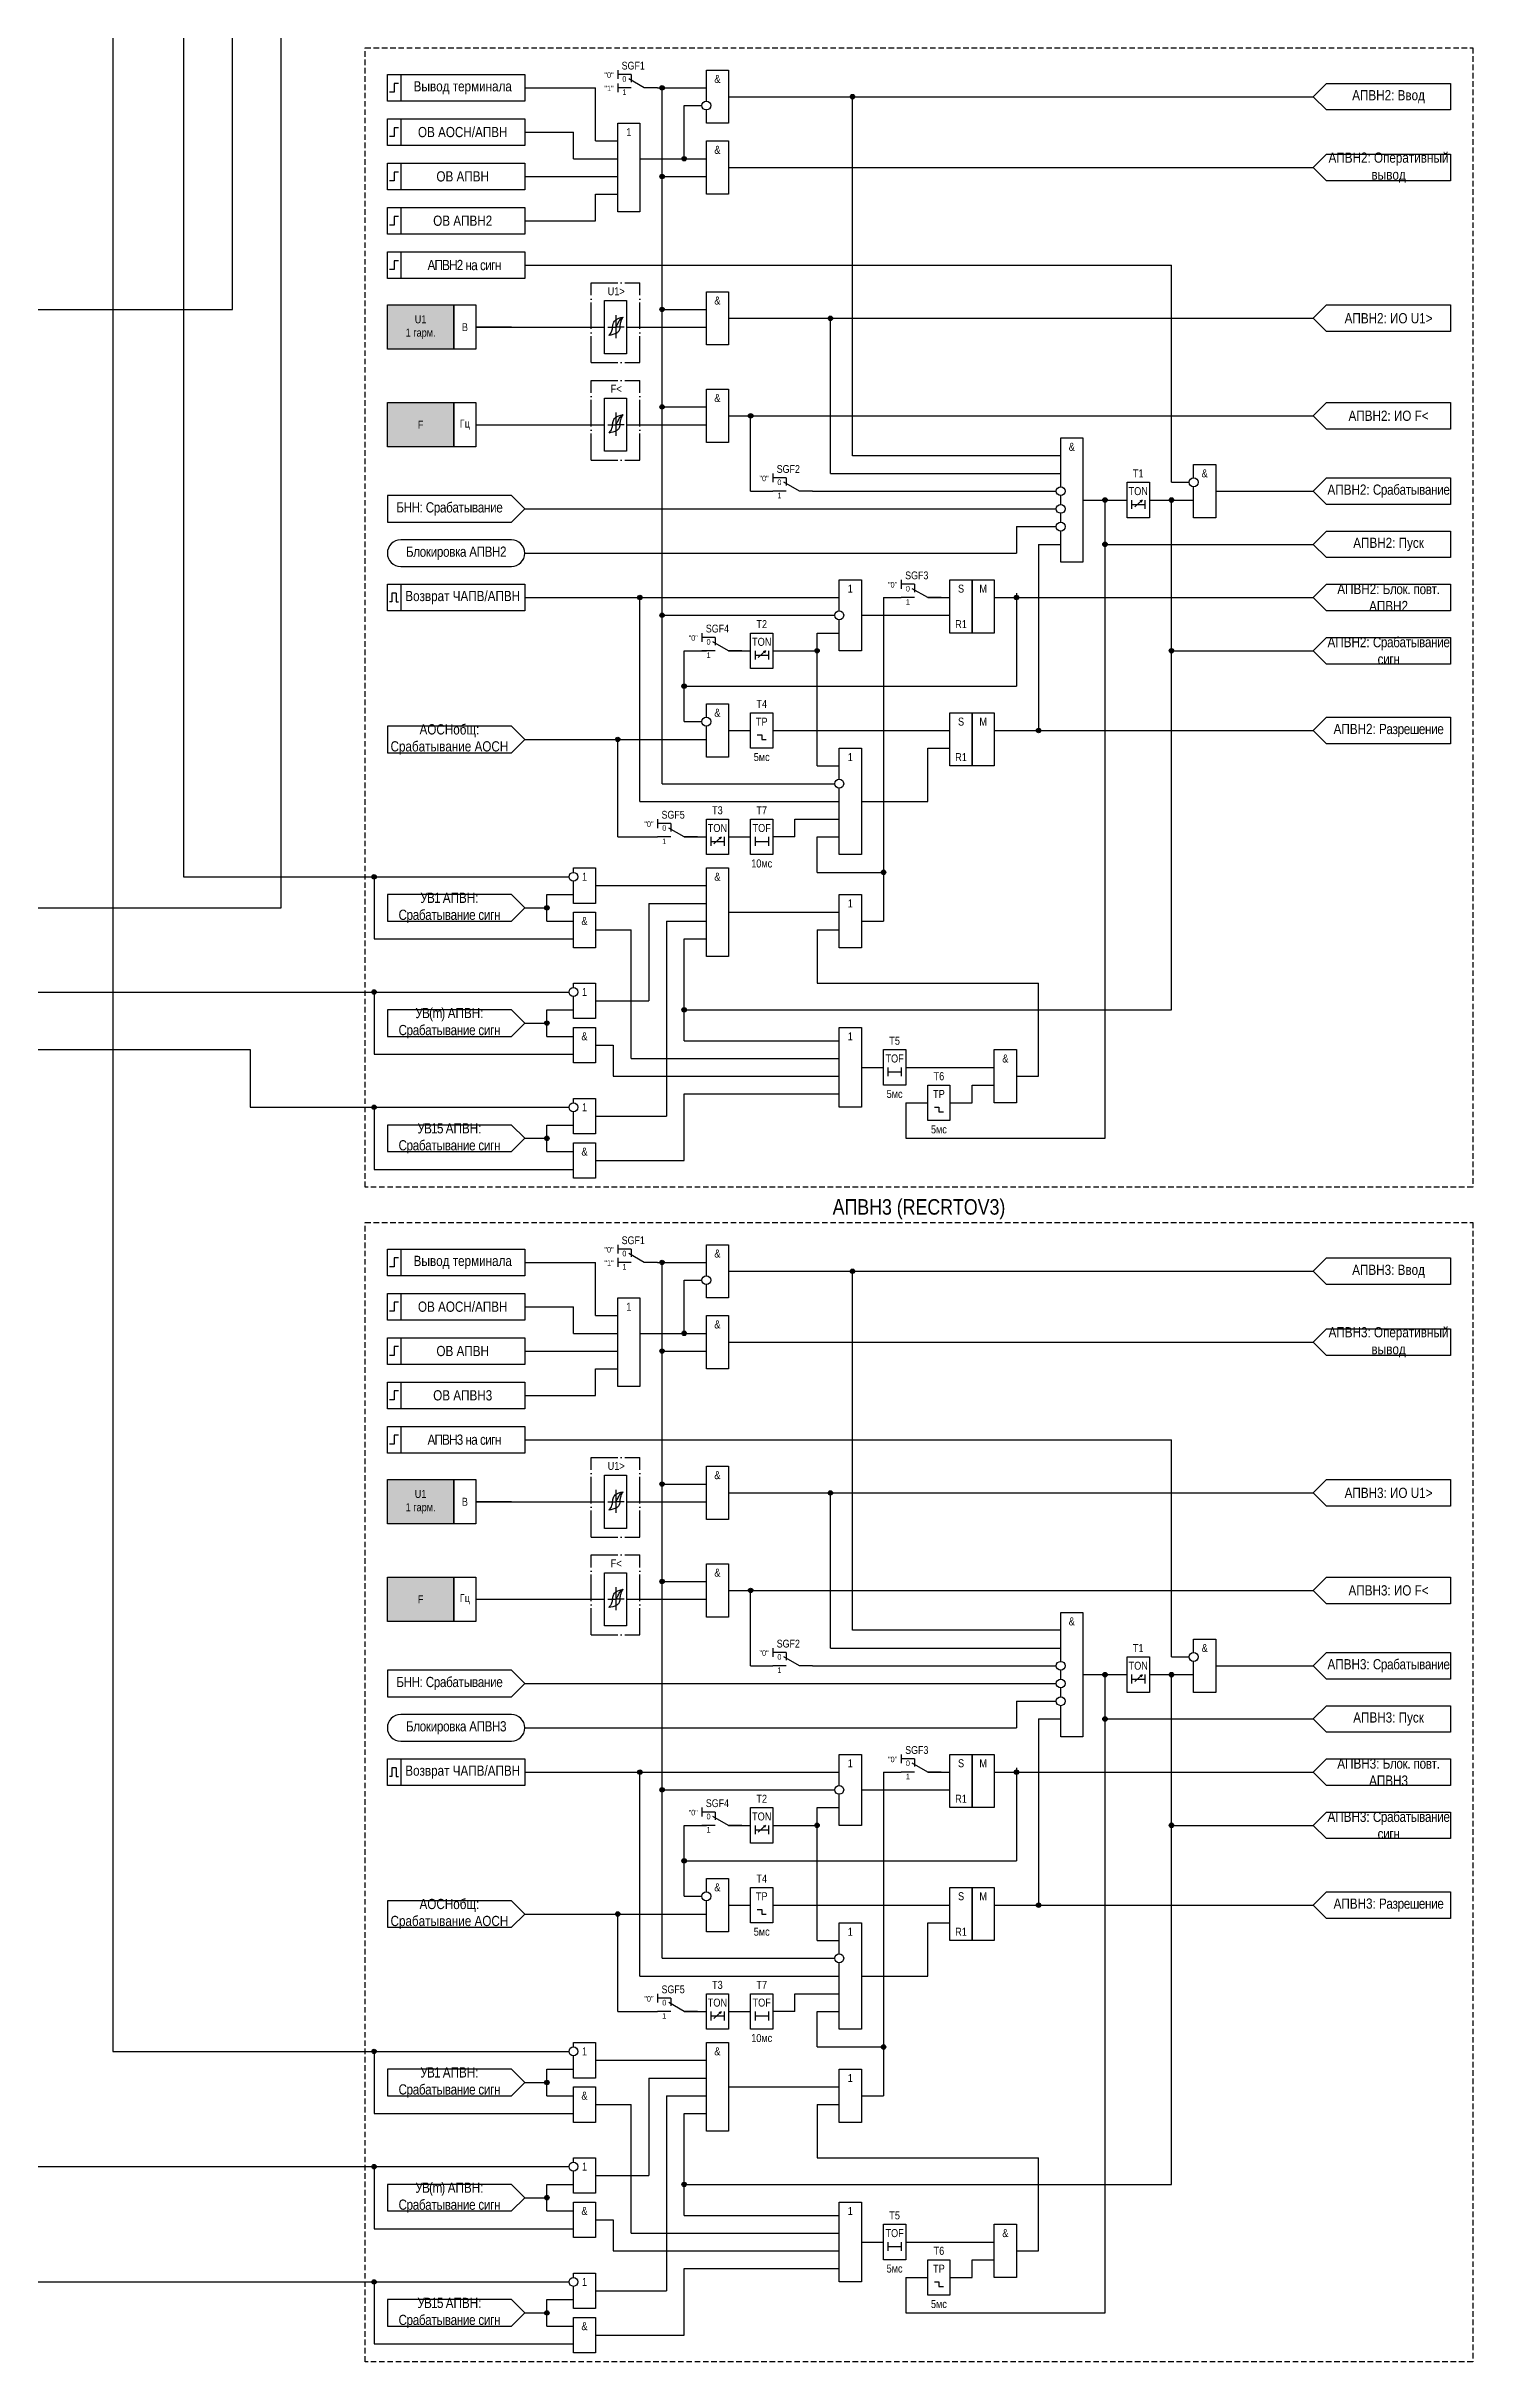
# Model space of a CAD drawing. Header units: millimetres. Extents: x -1017 to 1389, y -932 to 1669.
# Drawn here: x -32 to 290, y -932 to -410 of the extents above; entities that cross this region are included whole.
import ezdxf
from ezdxf.enums import TextEntityAlignment as Align

# ---------------------------------------------------------------- set-up
doc = ezdxf.new("R2010")
doc.units = ezdxf.units.MM
doc.linetypes.add('ACAD_ISO04W100', pattern=[30, 24, -3, 0, -3])
doc.linetypes.add('штриховая2', pattern=[0.375, 0.25, -0.125])
doc.layers.add('Основная', color=7, linetype='Continuous')
doc.styles.add('1.8_Gost_RD', font='ARIALN.TTF', dxfattribs={"height": 1.8})
doc.styles.add('2.5_Gost_RD', font='ARIALN.TTF', dxfattribs={"height": 2.5})
doc.styles.add('3.5_Gost_RD', font='ARIALN.TTF', dxfattribs={"height": 3.5})
doc.styles.add('Вывод', font='ARIALN.TTF', dxfattribs={"height": 2.5})
doc.styles.add('Компонент', font='ARIALN.TTF', dxfattribs={"height": 3.5})

# ---------------------------------------------------------------- blocks, each defined once
blk = doc.blocks.new('Точка')
at = {"ltscale": 100}
h = blk.add_hatch(color=256, dxfattribs=at)
h.dxf.hatch_style = 1
edge = h.paths.add_edge_path()
edge.add_arc((0, 0), 0.5, 0, 360)
blk.add_circle((0, 0), 0.5, dxfattribs=at)
blk = doc.blocks.new('*U79')
at = {"layer": 'Основная', "color": 0}
blk.add_line((0, 0), (7, 4), dxfattribs=at)
at = {"layer": 'Основная', "ltscale": 0.35}
blk.add_line((6, 6), (6, 2.5), dxfattribs=at)
blk = doc.blocks.new('*U91')
at = {"layer": 'Основная', "color": 0}
for p, q in [((-3, 6), (-9, 6)), ((-3, 0), (-9, 0)), ((9, 0), (3, 0))]:
    blk.add_line(p, q, dxfattribs=at)
at = {"layer": 'Основная', "ltscale": 0.25, "xscale": -1}
blk.add_blockref('*U79', (3, 0), dxfattribs=at)
at = {"layer": 'Основная'}
for tag, height, style, p in [('ОУ', 3.5, 'Компонент', (-2, 10)), ('В1', 2.5, 'Вывод', (-13, 6)), ('В2', 2.5, 'Вывод', (-6, 4)), ('В3', 2.5, 'Вывод', (-6, -2))]:
    blk.add_attdef(tag, text='', height=height, dxfattribs=dict(at, style=style)).set_placement(p, align=Align.MIDDLE_CENTER)
blk = doc.blocks.new('*U70')
at = {"layer": 'Основная', "linetype": 'ACAD_ISO04W100', "ltscale": 0.25}
for p, q in [((0, 0), (11, 0)), ((0, -18), (0, 0)), ((11, -18), (11, 0)), ((0, -18), (11, -18))]:
    blk.add_line(p, q, dxfattribs=at)
at = {"layer": 'Основная', "style": 'Компонент'}
blk.add_attdef('ОУ', text='', height=3.5, dxfattribs=at).set_placement((11, 0), align=Align.MIDDLE_CENTER)

msp = doc.modelspace()

# ---------------------------------------------------------------- hatches: boundary and pattern name
at = {"ltscale": 100, "true_color": 0xf7941d}
h = msp.add_hatch(color=30, dxfattribs=at)
h.dxf.hatch_style = 1
h.paths.add_polyline_path([(45, -468), (60, -468), (60, -478), (45, -478)])
h = msp.add_hatch(color=30, dxfattribs=at)
h.dxf.hatch_style = 1
h.paths.add_polyline_path([(45, -490), (60, -490), (60, -500), (45, -500)])
h = msp.add_hatch(color=30, dxfattribs=at)
h.dxf.hatch_style = 1
h.paths.add_polyline_path([(45, -733), (60, -733), (60, -743), (45, -743)])
h = msp.add_hatch(color=30, dxfattribs=at)
h.dxf.hatch_style = 1
h.paths.add_polyline_path([(45, -755), (60, -755), (60, -765), (45, -765)])

# ---------------------------------------------------------------- linework, layer by layer
at = {"color": 6, "ltscale": 100}
for p, q in [((-1, -364), (-1, -597)), ((-17, -396), (-17, -862)), ((42, -597), (42, -611)), ((76, -604), (81, -604)), ((81, -607), (81, -601)), ((42, -623), (42, -637)), ((76, -630), (81, -630)), ((81, -633), (81, -627)), ((42, -649), (42, -663)), ((76, -656), (81, -656)), ((81, -659), (81, -653)), ((42, -862), (42, -876)), ((81, -872), (81, -866)), ((76, -869), (81, -869)), ((42, -888), (42, -902)), ((81, -898), (81, -892)), ((76, -895), (81, -895)), ((42, -914), (42, -928)), ((81, -924), (81, -918)), ((76, -921), (81, -921))]:
    msp.add_line(p, q, dxfattribs=at)
at = {"ltscale": 100}
for p, q in [((213.7, -513.54), (215.37, -512.05)), ((215.37, -512.05), (214.85, -512.27)), ((215.37, -512.05), (215.11, -512.52)), ((47, -533), (47, -535)), ((47, -535), (47.5, -535)), ((102, -580), (102, -534)), ((187, -533), (187, -554)), ((142, -546), (142, -542)), ((112, -562), (112, -546)), ((128.7, -547.54), (130.37, -546.05)), ((130.37, -546.05), (129.85, -546.27)), ((130.37, -546.05), (130.11, -546.52)), ((142, -572), (142, -546)), ((97, -588), (97, -566)), ((167, -580), (167, -568)), ((107, -576), (142, -576)), ((137, -588), (137, -584)), ((118.7, -589.54), (120.37, -588.05)), ((120.37, -588.05), (119.85, -588.27)), ((120.37, -588.05), (120.11, -588.52)), ((122, -588), (127, -588)), ((137, -588), (132, -588)), ((142, -596), (142, -588)), ((92, -599), (97, -599)), ((104, -603), (104, -625)), ((100, -638), (100, -609)), ((108, -607), (108, -651)), ((112, -634), (112, -611)), ((142, -609), (142, -621)), ((192, -642), (192, -621)), ((96, -635), (96, -642)), ((177, -648), (177, -644)), ((162, -648), (162, -656)), ((162, -648), (167, -648)), ((213.7, -778.54), (215.37, -777.05)), ((215.37, -777.05), (214.85, -777.27)), ((215.37, -777.05), (215.11, -777.52)), ((47, -798), (47, -800)), ((102, -845), (102, -799)), ((187, -798), (187, -819)), ((47, -800), (47.5, -800)), ((142, -811), (142, -807)), ((112, -827), (112, -811)), ((128.7, -812.54), (130.37, -811.05)), ((130.37, -811.05), (129.85, -811.27)), ((130.37, -811.05), (130.11, -811.52)), ((142, -837), (142, -811)), ((97, -853), (97, -831)), ((167, -845), (167, -833)), ((107, -841), (142, -841)), ((137, -853), (137, -849)), ((118.7, -854.54), (120.37, -853.05)), ((120.37, -853.05), (119.85, -853.27)), ((120.37, -853.05), (120.11, -853.52)), ((122, -853), (127, -853)), ((137, -853), (132, -853)), ((142, -861), (142, -853)), ((92, -864), (97, -864)), ((104, -868), (104, -890)), ((108, -872), (108, -916)), ((100, -903), (100, -874)), ((112, -899), (112, -876)), ((142, -874), (142, -886)), ((192, -907), (192, -886)), ((96, -900), (96, -907)), ((162, -913), (162, -921)), ((162, -913), (167, -913)), ((177, -913), (177, -909))]:
    msp.add_line(p, q, dxfattribs=at)
at = {"color": 3, "ltscale": 100}
for p, q in [((129.5, -566), (130.5, -566)), ((169.5, -650), (170.5, -650)), ((129.5, -831), (130.5, -831)), ((169.5, -915), (170.5, -915))]:
    msp.add_line(p, q, dxfattribs=at)
at = {"ltscale": 100}
for points in [[(45, -468), (60, -468), (60, -478), (45, -478)], [(60, -468), (65, -468), (65, -478), (60, -478)], [(45, -490), (60, -490), (60, -500), (45, -500)], [(60, -490), (65, -490), (65, -500), (60, -500)], [(212, -508), (217, -508), (217, -516), (212, -516)], [(172, -530), (177, -530), (177, -542), (172, -542)], [(177, -530), (182, -530), (182, -542), (177, -542)], [(127, -542), (132, -542), (132, -550), (127, -550)], [(172, -560), (177, -560), (177, -572), (172, -572)], [(177, -560), (182, -560), (182, -572), (177, -572)], [(117, -584), (122, -584), (122, -592), (117, -592)], [(45, -733), (60, -733), (60, -743), (45, -743)], [(60, -733), (65, -733), (65, -743), (60, -743)], [(45, -755), (60, -755), (60, -765), (45, -765)], [(60, -755), (65, -755), (65, -765), (60, -765)], [(212, -773), (217, -773), (217, -781), (212, -781)], [(172, -795), (177, -795), (177, -807), (172, -807)], [(177, -795), (182, -795), (182, -807), (177, -807)], [(127, -807), (132, -807), (132, -815), (127, -815)], [(172, -825), (177, -825), (177, -837), (172, -837)], [(177, -825), (182, -825), (182, -837), (177, -837)], [(117, -849), (122, -849), (122, -857), (117, -857)]]:
    msp.add_lwpolyline(points, close=True, dxfattribs=at)
at = {"color": 2, "ltscale": 100}
for points in [[(-272, -501), (-44, -501), (-44, -623), (17, -623)], [(-272, -533), (-69, -533), (-69, -649), (-69, -888), (15, -888)]]:
    msp.add_lwpolyline(points, dxfattribs=at)
at = {"ltscale": 100}
for points in [[(213, -512), (213, -514)], [(213, -513), (216, -513)], [(216, -512), (216, -514)], [(128, -546), (128, -548)], [(128, -547), (131, -547)], [(131, -546), (131, -548)], [(118, -588), (118, -590)], [(118, -589), (121, -589)], [(121, -588), (121, -590)], [(92, -661), (112, -661), (112, -646), (147, -646)], [(213, -777), (213, -779)], [(213, -778), (216, -778)], [(216, -777), (216, -779)], [(128, -811), (128, -813)], [(128, -812), (131, -812)], [(131, -811), (131, -813)], [(118, -853), (118, -855)], [(118, -854), (121, -854)], [(121, -853), (121, -855)], [(92, -926), (112, -926), (112, -911), (147, -911)]]:
    msp.add_lwpolyline(points, dxfattribs=at)
for points in [[(48, -527), (73, -527, 1), (73, -521), (48, -521, 1)], [(48, -792), (73, -792, 1), (73, -786), (48, -786, 1)]]:
    msp.add_lwpolyline(points, format="xyb", close=True, dxfattribs=at)
at = {"color": 3, "ltscale": 100}
for points in [[(127, -560), (132, -560), (132, -568), (127, -568)], [(127, -584), (132, -584), (132, -592), (127, -592)], [(157, -636), (162, -636), (162, -644), (157, -644)], [(167, -644), (172, -644), (172, -652), (167, -652)], [(127, -825), (132, -825), (132, -833), (127, -833)], [(127, -849), (132, -849), (132, -857), (127, -857)], [(157, -901), (162, -901), (162, -909), (157, -909)], [(167, -909), (172, -909), (172, -917), (167, -917)]]:
    msp.add_lwpolyline(points, close=True, dxfattribs=at)
for points in [[(128.5, -565), (129.5, -565)], [(129.5, -565), (129.5, -566)], [(128, -588), (128, -590)], [(128, -589), (131, -589)], [(131, -588), (131, -590)], [(158, -640), (158, -642)], [(158, -641), (161, -641)], [(161, -640), (161, -642)], [(168.5, -649), (169.5, -649)], [(169.5, -649), (169.5, -650)], [(128.5, -830), (129.5, -830)], [(129.5, -830), (129.5, -831)], [(128, -853), (128, -855)], [(128, -854), (131, -854)], [(131, -853), (131, -855)], [(158, -905), (158, -907)], [(158, -906), (161, -906)], [(161, -905), (161, -907)], [(168.5, -914), (169.5, -914)], [(169.5, -914), (169.5, -915)]]:
    msp.add_lwpolyline(points, dxfattribs=at)
at = {"color": 4, "ltscale": 100}
for points in [[(-272, -636), (14, -636), (14, -649)], [(-272, -668), (-94, -668), (-94, -914), (17, -914)]]:
    msp.add_lwpolyline(points, dxfattribs=at)
at = {"layer": 'Основная', "ltscale": 100}
for p, q in [((97, -415), (97, -417)), ((92, -431), (92, -419)), ((97, -418), (97, -420)), ((107, -576), (107, -419)), ((150, -502), (150, -421)), ((87, -435), (87, -429)), ((92, -449), (92, -443)), ((222, -508), (222, -459)), ((94, -468.5), (94, -467)), ((94, -467), (99, -467)), ((94, -476), (94, -468)), ((99, -467), (99, -473)), ((73, -473), (65, -473)), ((99, -473), (117, -473)), ((99, -473), (99, -479)), ((145, -506), (145, -471)), ((94, -479), (94, -476)), ((99, -479), (94, -479)), ((94, -490.5), (94, -489)), ((94, -489), (99, -489)), ((94, -498), (94, -490)), ((99, -489), (99, -495)), ((99, -495), (117, -495)), ((99, -495), (99, -501)), ((122, -493), (132, -493)), ((127, -510), (127, -493)), ((94, -501), (94, -498)), ((99, -501), (94, -501)), ((132, -506), (132, -508)), ((145, -506), (197, -506)), ((197, -502), (150, -502)), ((76, -514), (196, -514)), ((207, -656), (207, -512)), ((222, -627), (222, -512)), ((187, -518), (187, -524)), ((192, -522), (192, -564)), ((76, -524), (187, -524)), ((161, -530), (161, -532)), ((107, -538), (146, -538)), ((152, -538), (172, -538)), ((157, -534), (157, -607)), ((182, -534), (254, -534)), ((116, -542), (116, -544)), ((112, -546), (117, -546)), ((112, -554), (187, -554)), ((132, -564), (172, -564)), ((182, -564), (254, -564)), ((76, -566), (117, -566)), ((167, -568), (172, -568)), ((106, -584), (106, -586)), ((152, -580), (167, -580)), ((97, -588), (106, -588)), ((97, -599), (102, -599)), ((102, -599), (107, -599)), ((107, -599), (112, -599)), ((112, -599), (117, -599)), ((142, -596), (157, -596)), ((104, -603), (107, -603)), ((107, -603), (112, -603)), ((112, -603), (117, -603)), ((122, -605), (147, -605)), ((92, -609), (100, -609)), ((108, -607), (112, -607)), ((112, -607), (117, -607)), ((112, -611), (117, -611)), ((142, -609), (147, -609)), ((152, -607), (157, -607)), ((142, -621), (192, -621)), ((92, -625), (104, -625)), ((112, -627), (222, -627)), ((92, -635), (96, -635)), ((112, -634), (147, -634)), ((96, -642), (147, -642)), ((100, -638), (147, -638)), ((152, -640), (157, -640)), ((162, -640), (182, -640)), ((187, -642), (192, -642)), ((177, -644), (182, -644)), ((92, -651), (108, -651)), ((172, -648), (177, -648)), ((162, -656), (207, -656)), ((92, -696), (92, -684)), ((97, -680), (97, -682)), ((97, -683), (97, -685)), ((107, -841), (107, -684)), ((150, -767), (150, -686)), ((87, -700), (87, -694)), ((92, -714), (92, -708)), ((222, -773), (222, -724)), ((94, -733.5), (94, -732)), ((94, -732), (99, -732)), ((94, -741), (94, -733)), ((99, -732), (99, -738)), ((145, -771), (145, -736)), ((73, -738), (65, -738)), ((94, -744), (94, -741)), ((99, -738), (117, -738)), ((99, -738), (99, -744)), ((99, -744), (94, -744)), ((94, -755.5), (94, -754)), ((94, -754), (99, -754)), ((94, -763), (94, -755)), ((99, -754), (99, -760)), ((99, -760), (117, -760)), ((99, -760), (99, -766)), ((122, -758), (132, -758)), ((127, -775), (127, -758)), ((94, -766), (94, -763)), ((99, -766), (94, -766)), ((197, -767), (150, -767)), ((132, -771), (132, -773)), ((145, -771), (197, -771)), ((207, -921), (207, -777)), ((222, -892), (222, -777)), ((76, -779), (196, -779)), ((187, -783), (187, -789)), ((192, -787), (192, -829)), ((76, -789), (187, -789)), ((157, -799), (157, -872)), ((161, -795), (161, -797)), ((182, -799), (254, -799)), ((107, -803), (146, -803)), ((152, -803), (172, -803)), ((116, -807), (116, -809)), ((112, -811), (117, -811)), ((112, -819), (187, -819)), ((132, -829), (172, -829)), ((182, -829), (254, -829)), ((76, -831), (117, -831)), ((167, -833), (172, -833)), ((152, -845), (167, -845)), ((106, -849), (106, -851)), ((97, -853), (106, -853)), ((142, -861), (157, -861)), ((97, -864), (102, -864)), ((102, -864), (107, -864)), ((107, -864), (112, -864)), ((112, -864), (117, -864)), ((104, -868), (107, -868)), ((107, -868), (112, -868)), ((108, -872), (112, -872)), ((112, -868), (117, -868)), ((112, -872), (117, -872)), ((122, -870), (147, -870)), ((152, -872), (157, -872)), ((92, -874), (100, -874)), ((112, -876), (117, -876)), ((142, -874), (147, -874)), ((142, -886), (192, -886)), ((92, -890), (104, -890)), ((112, -892), (222, -892)), ((92, -900), (96, -900)), ((100, -903), (147, -903)), ((112, -899), (147, -899)), ((96, -907), (147, -907)), ((152, -905), (157, -905)), ((162, -905), (182, -905)), ((187, -907), (192, -907)), ((172, -913), (177, -913)), ((177, -909), (182, -909)), ((92, -916), (108, -916)), ((162, -921), (207, -921))]:
    msp.add_line(p, q, dxfattribs=at)
at = {"layer": 'Основная', "color": 7, "ltscale": 100}
for p, q in [((65, -473), (94, -473)), ((94.79, -473), (96.6, -473)), ((98.42, -473), (96.6, -473)), ((65, -495), (94, -495)), ((94.79, -495), (96.6, -495)), ((98.42, -495), (96.6, -495)), ((65, -738), (94, -738)), ((94.79, -738), (96.6, -738)), ((98.42, -738), (96.6, -738)), ((65, -760), (94, -760)), ((94.79, -760), (96.6, -760)), ((98.42, -760), (96.6, -760))]:
    msp.add_line(p, q, dxfattribs=at)
at = {"layer": 'Основная'}
for p, q in [((96.6, -470.28), (96.6, -475.48)), ((96.6, -492.28), (96.6, -497.48)), ((96.6, -735.28), (96.6, -740.48)), ((96.6, -757.28), (96.6, -762.48))]:
    msp.add_line(p, q, dxfattribs=at)
at = {"layer": 'Основная', "color": 6, "ltscale": 100}
for p, q in [((81, -601), (87, -601)), ((42, -611), (87, -611)), ((81, -607), (87, -607)), ((81, -627), (87, -627)), ((42, -637), (87, -637)), ((81, -633), (87, -633)), ((81, -653), (87, -653)), ((42, -663), (87, -663)), ((81, -659), (87, -659)), ((81, -866), (87, -866)), ((81, -872), (87, -872)), ((42, -876), (87, -876)), ((81, -892), (87, -892)), ((81, -898), (87, -898)), ((42, -902), (87, -902)), ((81, -918), (87, -918)), ((81, -924), (87, -924)), ((42, -928), (87, -928))]:
    msp.add_line(p, q, dxfattribs=at)
at = {"layer": 'Основная', "color": 2, "ltscale": 100, "true_color": 0xf1eb1f}
msp.add_lwpolyline([(-272, -469), (10, -469), (10, -358)], dxfattribs=at)
at = {"layer": 'Основная', "color": 4, "ltscale": 100}
for points in [[(-272, -604), (21, -604), (21, -384)], [(14, -649), (86, -649)], [(14, -914), (86, -914)]]:
    msp.add_lwpolyline(points, dxfattribs=at)
at = {"layer": 'Основная', "linetype": 'штриховая2', "ltscale": 5}
for points in [[(40, -410), (290, -410), (290, -667), (40, -667)], [(40, -675), (290, -675), (290, -932), (40, -932)]]:
    msp.add_lwpolyline(points, close=True, dxfattribs=at)
at = {"layer": 'Основная', "ltscale": 100}
for points in [[(45, -416), (48, -416), (48, -422), (45, -422)], [(45, -416), (76, -416), (76, -422), (45, -422)], [(285, -418), (285, -424), (257, -424), (254, -421), (257, -418)], [(45, -426), (48, -426), (48, -432), (45, -432)], [(45, -426), (76, -426), (76, -432), (45, -432)], [(97, -427), (102, -427), (102, -447), (97, -447)], [(117, -431), (122, -431), (122, -443), (117, -443)], [(45, -436), (48, -436), (48, -442), (45, -442)], [(45, -436), (76, -436), (76, -442), (45, -442)], [(285, -434), (285, -440), (257, -440), (254, -437), (257, -434)], [(45, -446), (48, -446), (48, -452), (45, -452)], [(45, -446), (76, -446), (76, -452), (45, -452)], [(45, -456), (48, -456), (48, -462), (45, -462)], [(45, -456), (76, -456), (76, -462), (45, -462)], [(117, -465), (122, -465), (122, -477), (117, -477)], [(285, -468), (285, -474), (257, -474), (254, -471), (257, -468)], [(117, -487), (122, -487), (122, -499), (117, -499)], [(285, -490), (285, -496), (257, -496), (254, -493), (257, -490)], [(285, -507), (285, -513), (257, -513), (254, -510), (257, -507)], [(285, -519), (285, -525), (257, -525), (254, -522), (257, -519)], [(45, -531), (48, -531), (48, -537), (45, -537)], [(45, -531), (76, -531), (76, -537), (45, -537)], [(285, -531), (285, -537), (257, -537), (254, -534), (257, -531)], [(285, -543), (285, -549), (257, -549), (254, -546), (257, -543)], [(285, -561), (285, -567), (257, -567), (254, -564), (257, -561)], [(117, -595), (122, -595), (122, -615), (117, -615)], [(147, -601), (152, -601), (152, -613), (147, -613)], [(147, -631), (152, -631), (152, -649), (147, -649)], [(182, -636), (187, -636), (187, -648), (182, -648)], [(45, -681), (48, -681), (48, -687), (45, -687)], [(45, -681), (76, -681), (76, -687), (45, -687)], [(285, -683), (285, -689), (257, -689), (254, -686), (257, -683)], [(45, -691), (48, -691), (48, -697), (45, -697)], [(45, -691), (76, -691), (76, -697), (45, -697)], [(97, -692), (102, -692), (102, -712), (97, -712)], [(117, -696), (122, -696), (122, -708), (117, -708)], [(285, -699), (285, -705), (257, -705), (254, -702), (257, -699)], [(45, -701), (48, -701), (48, -707), (45, -707)], [(45, -701), (76, -701), (76, -707), (45, -707)], [(45, -711), (48, -711), (48, -717), (45, -717)], [(45, -711), (76, -711), (76, -717), (45, -717)], [(45, -721), (48, -721), (48, -727), (45, -727)], [(45, -721), (76, -721), (76, -727), (45, -727)], [(117, -730), (122, -730), (122, -742), (117, -742)], [(285, -733), (285, -739), (257, -739), (254, -736), (257, -733)], [(117, -752), (122, -752), (122, -764), (117, -764)], [(285, -755), (285, -761), (257, -761), (254, -758), (257, -755)], [(285, -772), (285, -778), (257, -778), (254, -775), (257, -772)], [(285, -784), (285, -790), (257, -790), (254, -787), (257, -784)], [(45, -796), (48, -796), (48, -802), (45, -802)], [(45, -796), (76, -796), (76, -802), (45, -802)], [(285, -796), (285, -802), (257, -802), (254, -799), (257, -796)], [(285, -808), (285, -814), (257, -814), (254, -811), (257, -808)], [(285, -826), (285, -832), (257, -832), (254, -829), (257, -826)], [(117, -860), (122, -860), (122, -880), (117, -880)], [(147, -866), (152, -866), (152, -878), (147, -878)], [(147, -896), (152, -896), (152, -914), (147, -914)], [(182, -901), (187, -901), (187, -913), (182, -913)]]:
    msp.add_lwpolyline(points, close=True, dxfattribs=at)
for points in [[(117, -422), (117, -415), (122, -415), (122, -427), (117, -427), (117, -424)], [(76, -419), (92, -419)], [(102, -435), (112, -435), (112, -423), (116, -423)], [(106, -419), (117, -419)], [(122, -421), (254, -421)], [(76, -429), (87, -429)], [(92, -431), (97, -431)], [(87, -435), (97, -435)], [(102, -435), (117, -435)], [(102, -435), (107, -435)], [(102, -435), (107, -435), (107, -435), (107, -435)], [(122, -437), (122, -437), (122, -437), (254, -437)], [(76, -439), (97, -439)], [(92, -443), (97, -443)], [(107, -439), (117, -439)], [(76, -449), (92, -449)], [(76, -459), (222, -459)], [(107, -469), (117, -469)], [(122, -471), (254, -471)], [(107, -491), (117, -491)], [(127, -493), (254, -493)], [(197, -509), (197, -498), (202, -498), (202, -526), (197, -526), (197, -519)], [(227, -507), (227, -504), (232, -504), (232, -516), (227, -516), (227, -509)], [(76, -514), (73, -511), (45, -511), (45, -517), (73, -517), (76, -514)], [(127, -510), (132, -510)], [(141, -510), (196, -510)], [(197, -513), (197, -511)], [(222, -508), (226, -508)], [(232, -510), (254, -510)], [(197, -517), (197, -515)], [(202, -512), (212, -512)], [(202, -512), (212, -512), (212, -512), (212, -512)], [(217, -512), (227, -512)], [(187, -518), (196, -518)], [(192, -522), (197, -522)], [(207, -522), (254, -522)], [(147, -537), (147, -530), (152, -530), (152, -546), (147, -546), (147, -539)], [(76, -534), (147, -534)], [(157, -534), (161, -534)], [(167, -534), (172, -534)], [(142, -542), (147, -542)], [(112, -546), (116, -546)], [(122, -546), (127, -546)], [(132, -546), (142, -546)], [(222, -546), (254, -546)], [(117, -561), (117, -558), (122, -558), (122, -570), (117, -570), (117, -569)], [(76, -566), (73, -563), (45, -563), (45, -569), (73, -569), (76, -566)], [(112, -562), (116, -562)], [(117, -569), (117, -563)], [(122, -564), (127, -564)], [(147, -575), (147, -568)], [(147, -571), (147, -568), (152, -568), (152, -592), (147, -592), (147, -584)], [(142, -572), (147, -572)], [(142, -576), (146, -576)], [(147, -584), (147, -577)], [(102, -580), (147, -580)], [(137, -584), (142, -584)], [(142, -584), (147, -584)], [(112, -588), (117, -588)], [(142, -588), (147, -588)], [(76, -604), (73, -601), (45, -601), (45, -607), (73, -607), (76, -604)], [(76, -630), (73, -627), (45, -627), (45, -633), (73, -633), (76, -630)], [(76, -656), (73, -653), (45, -653), (45, -659), (73, -659), (76, -656)], [(76, -684), (92, -684)], [(106, -684), (117, -684)], [(117, -687), (117, -680), (122, -680), (122, -692), (117, -692), (117, -689)], [(102, -700), (112, -700), (112, -688), (116, -688)], [(122, -686), (254, -686)], [(76, -694), (87, -694)], [(92, -696), (97, -696)], [(76, -704), (97, -704)], [(87, -700), (97, -700)], [(102, -700), (117, -700)], [(102, -700), (107, -700)], [(102, -700), (107, -700), (107, -700), (107, -700)], [(107, -704), (117, -704)], [(122, -702), (122, -702), (122, -702), (254, -702)], [(92, -708), (97, -708)], [(76, -714), (92, -714)], [(76, -724), (222, -724)], [(107, -734), (117, -734)], [(122, -736), (254, -736)], [(107, -756), (117, -756)], [(127, -758), (254, -758)], [(197, -774), (197, -763), (202, -763), (202, -791), (197, -791), (197, -784)], [(222, -773), (226, -773)], [(227, -772), (227, -769), (232, -769), (232, -781), (227, -781), (227, -774)], [(76, -779), (73, -776), (45, -776), (45, -782), (73, -782), (76, -779)], [(127, -775), (132, -775)], [(141, -775), (196, -775)], [(197, -778), (197, -776)], [(202, -777), (212, -777)], [(202, -777), (212, -777), (212, -777), (212, -777)], [(217, -777), (227, -777)], [(232, -775), (254, -775)], [(187, -783), (196, -783)], [(197, -782), (197, -780)], [(192, -787), (197, -787)], [(207, -787), (254, -787)], [(76, -799), (147, -799)], [(147, -802), (147, -795), (152, -795), (152, -811), (147, -811), (147, -804)], [(157, -799), (161, -799)], [(167, -799), (172, -799)], [(142, -807), (147, -807)], [(112, -811), (116, -811)], [(122, -811), (127, -811)], [(132, -811), (142, -811)], [(222, -811), (254, -811)], [(117, -826), (117, -823), (122, -823), (122, -835), (117, -835), (117, -834)], [(76, -831), (73, -828), (45, -828), (45, -834), (73, -834), (76, -831)], [(112, -827), (116, -827)], [(117, -834), (117, -828)], [(122, -829), (127, -829)], [(147, -840), (147, -833)], [(147, -836), (147, -833), (152, -833), (152, -857), (147, -857), (147, -849)], [(142, -837), (147, -837)], [(142, -841), (146, -841)], [(102, -845), (147, -845)], [(147, -849), (147, -842)], [(137, -849), (142, -849)], [(142, -849), (147, -849)], [(112, -853), (117, -853)], [(142, -853), (147, -853)], [(76, -869), (73, -866), (45, -866), (45, -872), (73, -872), (76, -869)], [(76, -895), (73, -892), (45, -892), (45, -898), (73, -898), (76, -895)], [(76, -921), (73, -918), (45, -918), (45, -924), (73, -924), (76, -921)]]:
    msp.add_lwpolyline(points, dxfattribs=at)
at = {"layer": 'Основная', "lineweight": 30, "ltscale": 100}
for points in [[(47.5, -418), (46.5, -418), (46.5, -420), (45.5, -420)], [(47.5, -428), (46.5, -428), (46.5, -430), (45.5, -430)], [(47.5, -438), (46.5, -438), (46.5, -440), (45.5, -440)], [(47.5, -448), (46.5, -448), (46.5, -450), (45.5, -450)], [(47.5, -458), (46.5, -458), (46.5, -460), (45.5, -460)], [(47, -533), (46, -533), (46, -535), (45.5, -535)], [(47.5, -683), (46.5, -683), (46.5, -685), (45.5, -685)], [(47.5, -693), (46.5, -693), (46.5, -695), (45.5, -695)], [(47.5, -703), (46.5, -703), (46.5, -705), (45.5, -705)], [(47.5, -713), (46.5, -713), (46.5, -715), (45.5, -715)], [(47.5, -723), (46.5, -723), (46.5, -725), (45.5, -725)], [(47, -798), (46, -798), (46, -800), (45.5, -800)]]:
    msp.add_lwpolyline(points, dxfattribs=at)
at = {"layer": 'Основная', "color": 6, "ltscale": 100}
for points in [[(87, -596), (87, -595), (92, -595), (92, -603), (87, -603), (87, -598)], [(-1, -597), (86, -597)], [(87, -606), (87, -605), (92, -605), (92, -613), (87, -613), (87, -606)], [(87, -622), (87, -621), (92, -621), (92, -629), (87, -629), (87, -624)], [(87, -632), (87, -631), (92, -631), (92, -639), (87, -639), (87, -632)], [(87, -648), (87, -647), (92, -647), (92, -655), (87, -655), (87, -650)], [(87, -648), (87, -647), (92, -647), (92, -655), (87, -655), (87, -650)], [(87, -658), (87, -657), (92, -657), (92, -665), (87, -665), (87, -658)], [(87, -861), (87, -860), (92, -860), (92, -868), (87, -868), (87, -863)], [(-17, -862), (86, -862)], [(87, -871), (87, -870), (92, -870), (92, -878), (87, -878), (87, -871)], [(87, -887), (87, -886), (92, -886), (92, -894), (87, -894), (87, -889)], [(87, -897), (87, -896), (92, -896), (92, -904), (87, -904), (87, -897)], [(87, -913), (87, -912), (92, -912), (92, -920), (87, -920), (87, -915)], [(87, -913), (87, -912), (92, -912), (92, -920), (87, -920), (87, -915)], [(87, -923), (87, -922), (92, -922), (92, -930), (87, -930), (87, -923)]]:
    msp.add_lwpolyline(points, dxfattribs=at)
at = {"layer": 'Основная', "color": 2, "ltscale": 100}
for points in [[(14, -623), (86, -623)], [(14, -888), (86, -888)]]:
    msp.add_lwpolyline(points, dxfattribs=at)
at = {"layer": 'Основная'}
for centre in [(117, -423), (197, -510), (227, -508), (197, -514), (197, -518), (147, -538), (117, -562), (147, -576), (117, -688), (227, -773), (197, -775), (197, -779), (197, -783), (147, -803), (117, -827), (147, -841)]:
    msp.add_circle(centre, 1, dxfattribs=at)
at = {"layer": 'Основная', "color": 6}
for centre in [(87, -597), (87, -623), (87, -649), (87, -649), (87, -649), (87, -862), (87, -888), (87, -914), (87, -914), (87, -914)]:
    msp.add_circle(centre, 1, dxfattribs=at)
at = {"layer": 'Основная'}
for points in [[(95.8, -473.08), (95.6, -473.87), (95, -474.88)], [(97.48, -473.08), (97.25, -473.87), (96.76, -474.33), (95, -474.88)], [(95.8, -473.08), (95.95, -472.29), (96.44, -471.46), (98.2, -470.74)], [(96.6, -473), (97, -472.28), (97.47, -471.4), (98.2, -470.74)], [(97.48, -473.08), (97.6, -472.29), (97.81, -471.46), (98.2, -470.74)], [(95.8, -495.08), (95.6, -495.87), (95, -496.88)], [(97.48, -495.08), (97.25, -495.87), (96.76, -496.33), (95, -496.88)], [(95.8, -495.08), (95.95, -494.29), (96.44, -493.46), (98.2, -492.74)], [(96.6, -495), (97, -494.28), (97.47, -493.4), (98.2, -492.74)], [(97.48, -495.08), (97.6, -494.29), (97.81, -493.46), (98.2, -492.74)], [(95.8, -738.08), (95.95, -737.29), (96.44, -736.46), (98.2, -735.74)], [(96.6, -738), (97, -737.28), (97.47, -736.4), (98.2, -735.74)], [(97.48, -738.08), (97.6, -737.29), (97.81, -736.46), (98.2, -735.74)], [(95.8, -738.08), (95.6, -738.87), (95, -739.88)], [(97.48, -738.08), (97.25, -738.87), (96.76, -739.33), (95, -739.88)], [(95.8, -760.08), (95.6, -760.87), (95, -761.88)], [(97.48, -760.08), (97.25, -760.87), (96.76, -761.33), (95, -761.88)], [(95.8, -760.08), (95.95, -759.29), (96.44, -758.46), (98.2, -757.74)], [(96.6, -760), (97, -759.28), (97.47, -758.4), (98.2, -757.74)], [(97.48, -760.08), (97.6, -759.29), (97.81, -758.46), (98.2, -757.74)]]:
    msp.add_spline(points, degree=3, dxfattribs=at)

# ---------------------------------------------------------------- block references
at = {"layer": 'Основная', "ltscale": 0.25}
ref = msp.add_blockref('*U91', (101.5, -419), dxfattribs=dict(at, xscale=0.5, yscale=0.5, zscale=0.5))
ref.add_attrib('ОУ', 'SGF1', dxfattribs={"height": 1.75, "style": 'Компонент'}).set_placement((100.5, -414), align=Align.MIDDLE_CENTER)
ref.add_attrib('В2', '0', dxfattribs={"height": 1.25, "style": 'Вывод'}).set_placement((98.5, -417), align=Align.MIDDLE_CENTER)
ref.add_attrib('В3', '1', dxfattribs={"height": 1.25, "style": 'Вывод'}).set_placement((98.5, -420), align=Align.MIDDLE_CENTER)
at = {"layer": 'Основная', "ltscale": 100}
for p in [(107, -419), (150, -421), (107, -439), (112, -435), (107, -469), (145, -471), (107, -491), (127, -493), (207, -512), (222, -512), (207, -522), (102, -534), (107, -538), (187, -534), (142, -546), (222, -546), (112, -554), (192, -564), (97, -566), (157, -596), (112, -627), (107, -684), (150, -686), (112, -700), (107, -704), (107, -734), (145, -736), (107, -756), (127, -758), (207, -777), (222, -777), (207, -787), (102, -799), (187, -799), (107, -803), (142, -811), (222, -811), (112, -819), (97, -831), (192, -829), (157, -861), (112, -892)]:
    msp.add_blockref('Точка', p, dxfattribs=at)
at = {"layer": 'Основная', "ltscale": 0.25}
for p in [(91, -463), (91, -485), (91, -728), (91, -750)]:
    msp.add_blockref('*U70', p, dxfattribs=at)
ref = msp.add_blockref('*U91', (136.5, -510), dxfattribs=dict(at, xscale=0.5, yscale=0.5, zscale=0.5))
ref.add_attrib('ОУ', 'SGF2', dxfattribs={"height": 1.75, "style": 'Компонент'}).set_placement((135.5, -505), align=Align.MIDDLE_CENTER)
ref.add_attrib('В2', '0', dxfattribs={"height": 1.25, "style": 'Вывод'}).set_placement((133.5, -508), align=Align.MIDDLE_CENTER)
ref.add_attrib('В3', '1', dxfattribs={"height": 1.25, "style": 'Вывод'}).set_placement((133.5, -511), align=Align.MIDDLE_CENTER)
ref = msp.add_blockref('*U91', (165.5, -534), dxfattribs=dict(at, xscale=0.5, yscale=0.5, zscale=0.5))
ref.add_attrib('ОУ', 'SGF3', dxfattribs={"height": 1.75, "style": 'Компонент'}).set_placement((164.5, -529), align=Align.MIDDLE_CENTER)
ref.add_attrib('В2', '0', dxfattribs={"height": 1.25, "style": 'Вывод'}).set_placement((162.5, -532), align=Align.MIDDLE_CENTER)
ref.add_attrib('В3', '1', dxfattribs={"height": 1.25, "style": 'Вывод'}).set_placement((162.5, -535), align=Align.MIDDLE_CENTER)
ref = msp.add_blockref('*U91', (120.5, -546), dxfattribs=dict(at, xscale=0.5, yscale=0.5, zscale=0.5))
ref.add_attrib('ОУ', 'SGF4', dxfattribs={"height": 1.75, "style": 'Компонент'}).set_placement((119.5, -541), align=Align.MIDDLE_CENTER)
ref.add_attrib('В2', '0', dxfattribs={"height": 1.25, "style": 'Вывод'}).set_placement((117.5, -544), align=Align.MIDDLE_CENTER)
ref.add_attrib('В3', '1', dxfattribs={"height": 1.25, "style": 'Вывод'}).set_placement((117.5, -547), align=Align.MIDDLE_CENTER)
ref = msp.add_blockref('*U91', (110.5, -588), dxfattribs=dict(at, xscale=0.5, yscale=0.5, zscale=0.5))
ref.add_attrib('ОУ', 'SGF5', dxfattribs={"height": 1.75, "style": 'Компонент'}).set_placement((109.5, -583), align=Align.MIDDLE_CENTER)
ref.add_attrib('В2', '0', dxfattribs={"height": 1.25, "style": 'Вывод'}).set_placement((107.5, -586), align=Align.MIDDLE_CENTER)
ref.add_attrib('В3', '1', dxfattribs={"height": 1.25, "style": 'Вывод'}).set_placement((107.5, -589), align=Align.MIDDLE_CENTER)
at = {"layer": 'Основная', "color": 6, "ltscale": 100}
for p in [(42, -597), (81, -604), (42, -623), (81, -630), (42, -649), (81, -656), (42, -862), (81, -869), (42, -888), (81, -895), (42, -914), (81, -921)]:
    msp.add_blockref('Точка', p, dxfattribs=at)
at = {"layer": 'Основная', "ltscale": 0.25}
ref = msp.add_blockref('*U91', (101.5, -684), dxfattribs=dict(at, xscale=0.5, yscale=0.5, zscale=0.5))
ref.add_attrib('ОУ', 'SGF1', dxfattribs={"height": 1.75, "style": 'Компонент'}).set_placement((100.5, -679), align=Align.MIDDLE_CENTER)
ref.add_attrib('В2', '0', dxfattribs={"height": 1.25, "style": 'Вывод'}).set_placement((98.5, -682), align=Align.MIDDLE_CENTER)
ref.add_attrib('В3', '1', dxfattribs={"height": 1.25, "style": 'Вывод'}).set_placement((98.5, -685), align=Align.MIDDLE_CENTER)
ref = msp.add_blockref('*U91', (136.5, -775), dxfattribs=dict(at, xscale=0.5, yscale=0.5, zscale=0.5))
ref.add_attrib('ОУ', 'SGF2', dxfattribs={"height": 1.75, "style": 'Компонент'}).set_placement((135.5, -770), align=Align.MIDDLE_CENTER)
ref.add_attrib('В2', '0', dxfattribs={"height": 1.25, "style": 'Вывод'}).set_placement((133.5, -773), align=Align.MIDDLE_CENTER)
ref.add_attrib('В3', '1', dxfattribs={"height": 1.25, "style": 'Вывод'}).set_placement((133.5, -776), align=Align.MIDDLE_CENTER)
ref = msp.add_blockref('*U91', (165.5, -799), dxfattribs=dict(at, xscale=0.5, yscale=0.5, zscale=0.5))
ref.add_attrib('ОУ', 'SGF3', dxfattribs={"height": 1.75, "style": 'Компонент'}).set_placement((164.5, -794), align=Align.MIDDLE_CENTER)
ref.add_attrib('В2', '0', dxfattribs={"height": 1.25, "style": 'Вывод'}).set_placement((162.5, -797), align=Align.MIDDLE_CENTER)
ref.add_attrib('В3', '1', dxfattribs={"height": 1.25, "style": 'Вывод'}).set_placement((162.5, -800), align=Align.MIDDLE_CENTER)
ref = msp.add_blockref('*U91', (120.5, -811), dxfattribs=dict(at, xscale=0.5, yscale=0.5, zscale=0.5))
ref.add_attrib('ОУ', 'SGF4', dxfattribs={"height": 1.75, "style": 'Компонент'}).set_placement((119.5, -806), align=Align.MIDDLE_CENTER)
ref.add_attrib('В2', '0', dxfattribs={"height": 1.25, "style": 'Вывод'}).set_placement((117.5, -809), align=Align.MIDDLE_CENTER)
ref.add_attrib('В3', '1', dxfattribs={"height": 1.25, "style": 'Вывод'}).set_placement((117.5, -812), align=Align.MIDDLE_CENTER)
ref = msp.add_blockref('*U91', (110.5, -853), dxfattribs=dict(at, xscale=0.5, yscale=0.5, zscale=0.5))
ref.add_attrib('ОУ', 'SGF5', dxfattribs={"height": 1.75, "style": 'Компонент'}).set_placement((109.5, -848), align=Align.MIDDLE_CENTER)
ref.add_attrib('В2', '0', dxfattribs={"height": 1.25, "style": 'Вывод'}).set_placement((107.5, -851), align=Align.MIDDLE_CENTER)
ref.add_attrib('В3', '1', dxfattribs={"height": 1.25, "style": 'Вывод'}).set_placement((107.5, -854), align=Align.MIDDLE_CENTER)

# ---------------------------------------------------------------- texts
at = {"ltscale": 100, "char_height": 1.8, "attachment_point": 5}
for s, insert, width, style in [('U1\\P1 гарм.', (52.5, -473), 15, '1.8_Gost_RD'), ('В ', (62.5, -473), 5, '1.8_Gost_RD'), ('F', (52.5, -495), 15, '1.8_Gost_RD'), ('Гц', (62.5, -495), 5, '1.8_Gost_RD'), ('T1', (214.5, -506), 5, '2.5_Gost_RD'), ('TON', (214.5, -510), 5, '2.5_Gost_RD'), ('S', (174.5, -532), 5, '2.5_Gost_RD'), ('М', (179.5, -532), 5, '2.5_Gost_RD'), ('TON', (129.5, -544), 5, '2.5_Gost_RD'), ('T2', (129.5, -540), 5, '2.5_Gost_RD'), ('R1', (174.5, -540), 5, '2.5_Gost_RD'), ('S', (174.5, -562), 5, '2.5_Gost_RD'), ('М', (179.5, -562), 5, '2.5_Gost_RD'), ('R1', (174.5, -570), 5, '2.5_Gost_RD'), ('T3', (119.5, -582), 5, '2.5_Gost_RD'), ('TON', (119.5, -586), 5, '2.5_Gost_RD'), ('U1\\P1 гарм.', (52.5, -738), 15, '1.8_Gost_RD'), ('В ', (62.5, -738), 5, '1.8_Gost_RD'), ('F', (52.5, -760), 15, '1.8_Gost_RD'), ('Гц', (62.5, -760), 5, '1.8_Gost_RD'), ('T1', (214.5, -771), 5, '2.5_Gost_RD'), ('TON', (214.5, -775), 5, '2.5_Gost_RD'), ('S', (174.5, -797), 5, '2.5_Gost_RD'), ('М', (179.5, -797), 5, '2.5_Gost_RD'), ('T2', (129.5, -805), 5, '2.5_Gost_RD'), ('R1', (174.5, -805), 5, '2.5_Gost_RD'), ('TON', (129.5, -809), 5, '2.5_Gost_RD'), ('S', (174.5, -827), 5, '2.5_Gost_RD'), ('М', (179.5, -827), 5, '2.5_Gost_RD'), ('R1', (174.5, -835), 5, '2.5_Gost_RD'), ('T3', (119.5, -847), 5, '2.5_Gost_RD'), ('TON', (119.5, -851), 5, '2.5_Gost_RD')]:
    msp.add_mtext(s, dxfattribs=dict(at, insert=insert, width=width, style=style))
at = {"color": 3, "ltscale": 100, "char_height": 1.8, "width": 5, "attachment_point": 5, "style": '2.5_Gost_RD'}
for s, insert in [('T4', (129.5, -558)), ('TP', (129.5, -562)), ('5мс', (129.5, -570)), ('T7', (129.5, -582)), ('TOF', (129.5, -586)), ('10мс', (129.5, -594)), ('TOF', (159.5, -638)), ('T5', (159.5, -634)), ('T6', (169.5, -642)), ('5мс', (159.5, -646)), ('TP', (169.5, -646)), ('5мс', (169.5, -654)), ('T4', (129.5, -823)), ('TP', (129.5, -827)), ('5мс', (129.5, -835)), ('T7', (129.5, -847)), ('TOF', (129.5, -851)), ('10мс', (129.5, -859)), ('T5', (159.5, -899)), ('TOF', (159.5, -903)), ('T6', (169.5, -907)), ('5мс', (159.5, -911)), ('TP', (169.5, -911)), ('5мс', (169.5, -919))]:
    msp.add_mtext(s, dxfattribs=dict(at, insert=insert))
at = {"color": 30, "ltscale": 100, "insert": (165, -672), "char_height": 3.5, "width": 250, "attachment_point": 5, "style": '3.5_Gost_RD'}
msp.add_mtext('АПВН3 (RECRTOV3)', dxfattribs=at)
at = {"layer": 'Основная', "color": 0, "ltscale": 100, "char_height": 2.3, "width": 28, "attachment_point": 5, "style": '2.5_Gost_RD'}
for s, insert in [('{\\C256;Вывод терминала}', (62, -419)), ('{\\C256;ОВ АОСН/АПВН}', (62, -429)), ('{\\C256;АПВН2: Оперативный вывод}', (271, -437)), ('{\\C256;ОВ АПВН}', (62, -439)), ('{\\C256;ОВ АПВН2}', (62, -449)), ('{\\C256;АПВН2: ИО U1>}', (271, -471)), ('{\\C256;АПВН2: ИО F<}', (271, -493)), ('{\\C256;АПВН2: \\T0.95;Срабатывание}', (271, -510)), ('{\\C256;АПВН2: Пуск}', (271, -522)), ('{\\C256;АПВН2: \\T0.95;Блок. повт.\\T1; АПВН2 }', (271, -534)), ('{\\C256;АПВН2: \\T0.95;Срабатывание сигн}', (271, -546)), ('{\\C256;АОСНобщ: Срабатывание АОСН}', (59, -566)), ('{\\C256;АПВН2: \\T0.95;Разрешение}', (271, -564)), ('{\\C256;Вывод терминала}', (62, -684)), ('{\\C256;ОВ АОСН/АПВН}', (62, -694)), ('{\\C256;АПВН3: Оперативный вывод}', (271, -702)), ('{\\C256;ОВ АПВН}', (62, -704)), ('{\\C256;ОВ АПВН3}', (62, -714)), ('{\\C256;АПВН3: ИО U1>}', (271, -736)), ('{\\C256;АПВН3: ИО F<}', (271, -758)), ('{\\C256;АПВН3: \\T0.95;Срабатывание}', (271, -775)), ('{\\C256;АПВН3: Пуск}', (271, -787)), ('{\\C256;АПВН3: \\T0.95;Блок. повт.\\T1; АПВН3 }', (271, -799)), ('{\\C256;АПВН3: \\T0.95;Срабатывание сигн}', (271, -811)), ('{\\C256;АОСНобщ: Срабатывание АОСН}', (59, -831)), ('{\\C256;АПВН3: \\T0.95;Разрешение}', (271, -829))]:
    msp.add_mtext(s, dxfattribs=dict(at, insert=insert))
at = {"layer": 'Основная', "ltscale": 100, "char_height": 1.25, "attachment_point": 1, "style": '3.5_Gost_RD'}
for s, insert in [('"0"', (94, -415.5)), ('"1"', (94, -418.5)), ('"0"', (129, -506.5)), ('"0"', (158, -530.5)), ('"0"', (113, -542.5)), ('"0"', (103, -584.5)), ('"0"', (94, -680.5)), ('"1"', (94, -683.5)), ('"0"', (129, -771.5)), ('"0"', (158, -795.5)), ('"0"', (113, -807.5)), ('"0"', (103, -849.5))]:
    msp.add_mtext_dynamic_manual_height_columns(s, width=2, gutter_width=17.5, heights=[0], dxfattribs=dict(at, insert=insert))
at = {"layer": 'Основная', "ltscale": 100, "attachment_point": 5, "style": '2.5_Gost_RD'}
for s, insert, char_height, width in [('&', (119.5, -417), 1.8, 5), ('АПВН2: Ввод', (271, -421), 2.3, 28), ('1', (99.5, -429), 1.8, 5), ('&', (119.5, -433), 1.8, 5), ('{\\T0.9; АПВН2 на сигн}', (62, -459), 2.3, 28), ('&', (119.5, -467), 1.8, 5), ('&', (119.5, -489), 1.8, 5), ('&', (199.5, -500), 1.8, 5), ('&', (229.5, -506), 1.8, 5), ('{\\T0.95;БНН: Срабатывание}', (59, -514), 2.3, 28), ('{\\T0.95;Блокировка АПВН2}', (60.5, -524), 2.3, 25), ('Возврат ЧАПВ/АПВН', (62, -534), 2.3, 28), ('1', (149.5, -532), 1.8, 5), ('&', (119.5, -560), 1.8, 5), ('1', (149.5, -570), 1.8, 5), ('{\\T0.9;УВ1 }АПВН: {\\T0.95;Срабатывание сигн}', (59, -604), 2.3, 28), ('&', (119.5, -597), 1.8, 5), ('1', (149.5, -603), 1.8, 5), ('{\\T0.9;УВ(m) }АПВН: {\\T0.95;Срабатывание сигн}', (59, -630), 2.3, 28), ('1', (149.5, -633), 1.8, 5), ('&', (184.5, -638), 1.8, 5), ('{\\T0.9;УВ15 }АПВН: {\\T0.95;Срабатывание сигн}', (59, -656), 2.3, 28), ('&', (119.5, -682), 1.8, 5), ('АПВН3: Ввод', (271, -686), 2.3, 28), ('1', (99.5, -694), 1.8, 5), ('&', (119.5, -698), 1.8, 5), ('{\\T0.9; АПВН3 на сигн}', (62, -724), 2.3, 28), ('&', (119.5, -732), 1.8, 5), ('&', (119.5, -754), 1.8, 5), ('&', (199.5, -765), 1.8, 5), ('&', (229.5, -771), 1.8, 5), ('{\\T0.95;БНН: Срабатывание}', (59, -779), 2.3, 28), ('{\\T0.95;Блокировка АПВН3}', (60.5, -789), 2.3, 25), ('Возврат ЧАПВ/АПВН', (62, -799), 2.3, 28), ('1', (149.5, -797), 1.8, 5), ('&', (119.5, -825), 1.8, 5), ('1', (149.5, -835), 1.8, 5), ('&', (119.5, -862), 1.8, 5), ('{\\T0.9;УВ1 }АПВН: {\\T0.95;Срабатывание сигн}', (59, -869), 2.3, 28), ('1', (149.5, -868), 1.8, 5), ('{\\T0.9;УВ(m) }АПВН: {\\T0.95;Срабатывание сигн}', (59, -895), 2.3, 28), ('1', (149.5, -898), 1.8, 5), ('&', (184.5, -903), 1.8, 5), ('{\\T0.9;УВ15 }АПВН: {\\T0.95;Срабатывание сигн}', (59, -921), 2.3, 28)]:
    msp.add_mtext(s, dxfattribs=dict(at, insert=insert, char_height=char_height, width=width))
at = {"layer": 'Основная', "color": 7, "ltscale": 100, "char_height": 1.8, "attachment_point": 1, "style": '1.8_Gost_RD'}
for s, insert in [('\\pi0.7178;U1>', (94, -464)), ('\\pi1.41276;F<', (94, -486)), ('\\pi0.7178;U1>', (94, -729)), ('\\pi1.41276;F<', (94, -751))]:
    msp.add_mtext_dynamic_manual_height_columns(s, width=5, gutter_width=17.5, heights=[0], dxfattribs=dict(at, insert=insert))
at = {"layer": 'Основная', "color": 6, "ltscale": 100, "char_height": 1.8, "width": 5, "attachment_point": 5, "style": '2.5_Gost_RD'}
for s, insert in [('1', (89.5, -597)), ('&', (89.5, -607)), ('1', (89.5, -623)), ('&', (89.5, -633)), ('1', (89.5, -649)), ('1', (89.5, -649)), ('&', (89.5, -659)), ('1', (89.5, -862)), ('&', (89.5, -872)), ('1', (89.5, -888)), ('&', (89.5, -898)), ('1', (89.5, -914)), ('1', (89.5, -914)), ('&', (89.5, -924))]:
    msp.add_mtext(s, dxfattribs=dict(at, insert=insert))

doc.saveas('drawing.dxf')
